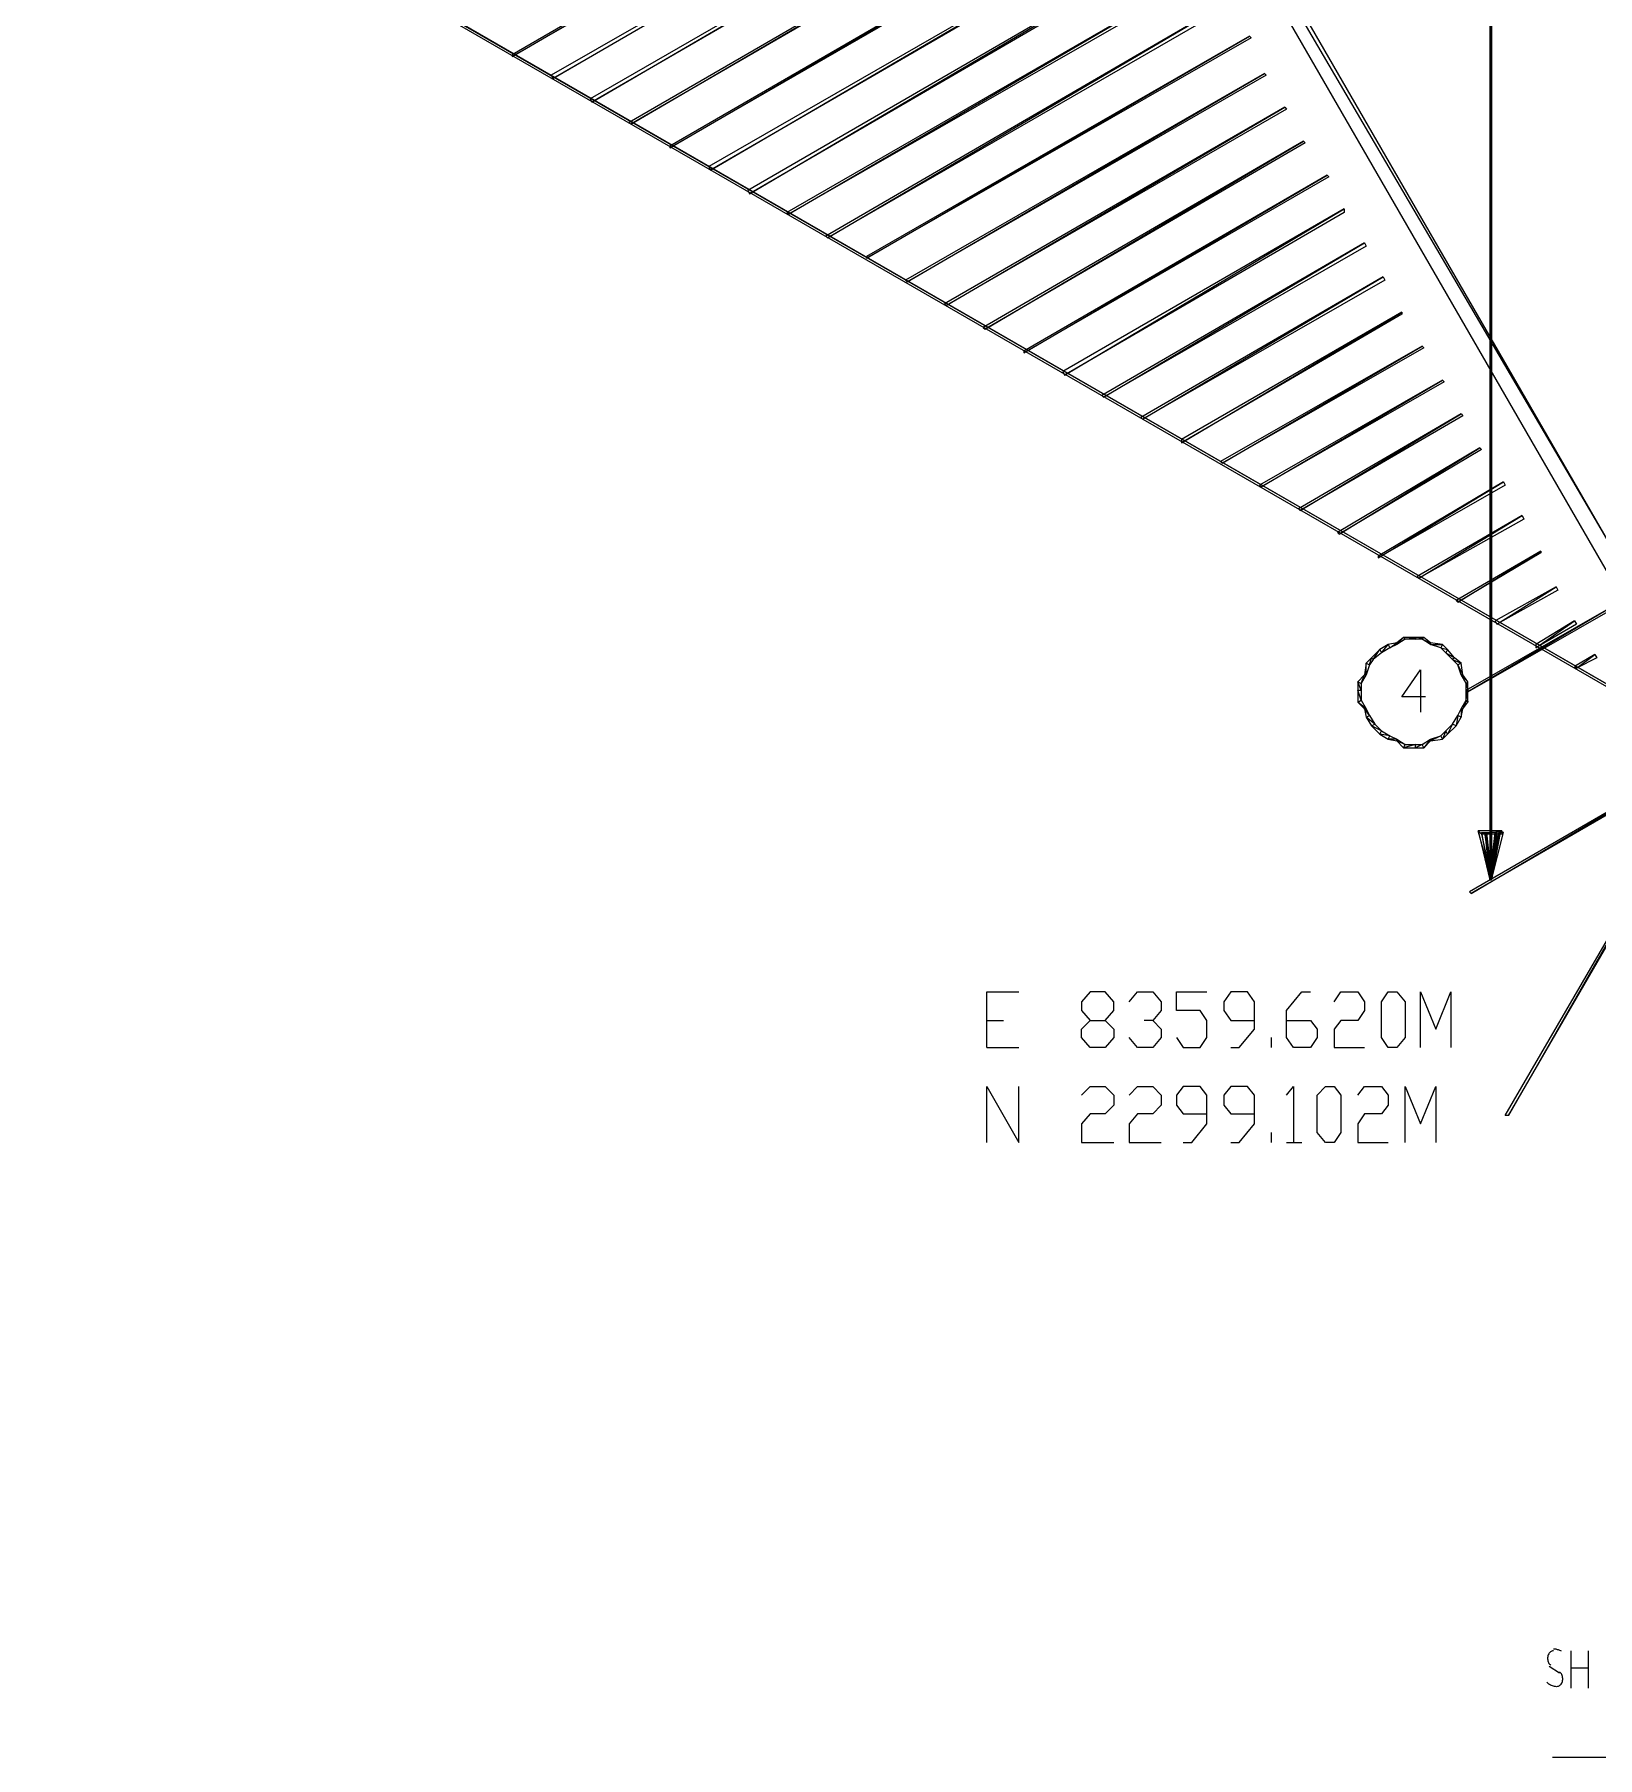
# Model space of a CAD drawing. Header units: millimetres. Extents: x 43 to 817, y 0 to 715.
# Drawn here: x 545.7 to 656.4, y 1.7 to 123.8 of the extents above; entities that cross this region are included whole.
import ezdxf

# ---------------------------------------------------------------- set-up
doc = ezdxf.new("R2010")
doc.units = ezdxf.units.MM
doc.layers.add('DIAGRAM', color=4, linetype='Continuous')

msp = doc.modelspace()

# ---------------------------------------------------------------- linework, layer by layer
at = {"layer": 'DIAGRAM'}
for p, q in [((664.84, 73.24), (200.2, 341.08)), ((200.2, 341.08), (664.72, 73.12)), ((664.84, 73.24), (200.2, 341.08)), ((200.68, 341.08), (664.84, 73.24)), ((648.88, 63.88), (648.76, 287.44)), ((648.76, 287.44), (648.76, 63.88)), ((648.88, 63.88), (648.76, 287.44)), ((648.88, 287.44), (648.88, 63.88)), ((566.08, 243.28), (659.2, 84.28)), ((566.08, 243.28), (659.2, 84.28)), ((658.24, 83.68), (566.08, 243.28)), ((659.2, 84.28), (567.04, 243.88)), ((579.52, 122.2), (619, 145.24)), ((619, 145.24), (579.52, 122.32)), ((579.52, 122.2), (619, 145.24)), ((619.12, 145), (579.52, 122.2)), ((620.32, 142.72), (582.28, 120.88)), ((582.4, 120.64), (620.32, 142.72)), ((582.4, 120.64), (620.32, 142.72)), ((620.44, 142.6), (582.4, 120.64)), ((621.64, 140.32), (585.04, 119.2)), ((585.16, 118.96), (621.64, 140.32)), ((585.16, 118.96), (621.64, 140.32)), ((621.76, 140.2), (585.16, 118.96)), ((622.96, 137.92), (587.8, 117.52)), ((587.92, 117.4), (622.96, 137.92)), ((587.92, 117.4), (622.96, 137.92)), ((623.08, 137.8), (587.92, 117.4)), ((590.68, 115.72), (624.64, 135.52)), ((624.64, 135.52), (590.68, 115.84)), ((590.68, 115.72), (624.64, 135.52)), ((624.76, 135.4), (590.68, 115.72)), ((625.96, 133.12), (593.44, 114.4)), ((593.56, 114.16), (625.96, 133.12)), ((593.56, 114.16), (625.96, 133.12)), ((626.08, 133), (593.56, 114.16)), ((627.28, 130.72), (596.2, 112.72)), ((596.32, 112.48), (627.28, 130.72)), ((596.32, 112.48), (627.28, 130.72)), ((627.28, 130.48), (596.32, 112.48)), ((628.72, 128.32), (598.96, 111.16)), ((599.08, 111.04), (628.72, 128.32)), ((599.08, 111.04), (628.72, 128.32)), ((628.84, 128.08), (599.08, 111.04)), ((630.04, 125.92), (601.72, 109.48)), ((601.84, 109.36), (630.04, 125.92)), ((601.84, 109.36), (630.04, 125.92)), ((630.16, 125.68), (601.84, 109.36)), ((604.6, 107.92), (631.72, 123.64)), ((631.72, 123.64), (604.6, 108.04)), ((604.6, 107.92), (631.72, 123.64)), ((631.84, 123.52), (604.6, 107.92)), ((631.72, 123.64), (631.84, 123.52)), ((579.52, 122.32), (579.52, 122.2)), ((582.28, 120.88), (582.4, 120.64)), ((632.8, 121), (607.36, 106.36)), ((607.48, 106.24), (632.8, 121)), ((607.48, 106.24), (632.8, 121)), ((632.92, 120.88), (607.48, 106.24)), ((632.8, 121), (632.92, 120.88)), ((585.04, 119.2), (585.16, 118.96)), ((634.24, 118.6), (610.12, 104.68)), ((610.24, 104.56), (634.24, 118.6)), ((610.24, 104.56), (634.24, 118.6)), ((634.36, 118.48), (610.24, 104.56)), ((634.24, 118.6), (634.36, 118.48)), ((587.8, 117.52), (587.92, 117.4)), ((635.56, 116.2), (612.88, 103)), ((613, 102.88), (635.56, 116.2)), ((613, 102.88), (635.56, 116.2)), ((635.68, 116.08), (613, 102.88)), ((635.56, 116.2), (635.68, 116.08)), ((590.68, 115.84), (590.68, 115.72)), ((593.44, 114.4), (593.56, 114.16)), ((615.76, 101.2), (637.24, 113.8)), ((637.24, 113.8), (615.76, 101.32)), ((615.76, 101.2), (637.24, 113.8)), ((637.36, 113.68), (615.76, 101.2)), ((637.24, 113.8), (637.36, 113.68)), ((596.2, 112.72), (596.32, 112.48)), ((598.96, 111.16), (599.08, 111.04)), ((638.44, 111.4), (618.52, 99.88)), ((618.64, 99.64), (638.44, 111.4)), ((618.64, 99.64), (638.44, 111.4)), ((638.44, 111.16), (618.64, 99.64)), ((638.44, 111.4), (638.44, 111.16)), ((601.72, 109.48), (601.84, 109.36)), ((639.88, 109), (621.28, 98.2)), ((621.4, 98.08), (639.88, 109)), ((621.4, 98.08), (639.88, 109)), ((640, 108.76), (621.4, 98.08)), ((639.88, 109), (640, 108.76)), ((604.6, 108.04), (604.6, 107.92)), ((607.36, 106.36), (607.48, 106.24)), ((641.2, 106.6), (624.04, 96.64)), ((624.16, 96.52), (641.2, 106.6)), ((624.16, 96.52), (641.2, 106.6)), ((641.32, 106.36), (624.16, 96.52)), ((641.2, 106.6), (641.32, 106.36)), ((610.12, 104.68), (610.24, 104.56)), ((626.92, 94.84), (642.52, 104.08)), ((642.52, 104.08), (626.92, 95.08)), ((626.92, 94.84), (642.52, 104.08)), ((642.52, 103.96), (626.92, 94.84)), ((642.52, 104.08), (642.52, 103.96)), ((612.88, 103), (613, 102.88)), ((615.76, 101.32), (615.76, 101.2)), ((643.96, 101.68), (629.68, 93.52)), ((629.8, 93.4), (643.96, 101.68)), ((629.8, 93.4), (643.96, 101.68)), ((644.08, 101.56), (629.8, 93.4)), ((643.96, 101.68), (644.08, 101.56)), ((618.52, 99.88), (618.64, 99.64)), ((645.4, 99.28), (632.44, 91.84)), ((632.56, 91.72), (645.4, 99.28)), ((632.56, 91.72), (645.4, 99.28)), ((645.52, 99.16), (632.56, 91.72)), ((645.4, 99.28), (645.52, 99.16)), ((621.28, 98.2), (621.4, 98.08)), ((624.04, 96.64), (624.16, 96.52)), ((646.72, 96.88), (635.2, 90.16)), ((635.32, 90.04), (646.72, 96.88)), ((635.32, 90.04), (646.72, 96.88)), ((646.84, 96.76), (635.32, 90.04)), ((646.72, 96.88), (646.84, 96.76)), ((626.92, 95.08), (626.92, 94.84)), ((648.04, 94.48), (637.96, 88.48)), ((638.08, 88.36), (648.04, 94.48)), ((638.08, 88.36), (648.04, 94.48)), ((648.16, 94.36), (638.08, 88.36)), ((648.04, 94.48), (648.16, 94.36)), ((629.68, 93.52), (629.8, 93.4)), ((632.44, 91.84), (632.56, 91.72)), ((640.84, 86.68), (649.72, 92.08)), ((649.72, 92.08), (640.84, 86.8)), ((640.84, 86.68), (649.72, 92.08)), ((649.84, 91.84), (640.84, 86.68)), ((649.72, 92.08), (649.84, 91.84)), ((635.2, 90.16), (635.32, 90.04)), ((651.04, 89.68), (643.6, 85.36)), ((643.72, 85.24), (651.04, 89.68)), ((643.72, 85.24), (651.04, 89.68)), ((651.16, 89.44), (643.72, 85.24)), ((651.04, 89.68), (651.16, 89.44)), ((637.96, 88.48), (638.08, 88.36)), ((640.84, 86.8), (640.84, 86.68)), ((652.36, 87.16), (646.36, 83.68)), ((646.48, 83.56), (652.36, 87.16)), ((646.48, 83.56), (652.36, 87.16)), ((652.36, 87.04), (646.48, 83.56)), ((652.36, 87.16), (652.36, 87.04)), ((643.6, 85.36), (643.72, 85.24)), ((653.44, 84.64), (649.12, 82.24)), ((649.24, 82), (653.44, 84.64)), ((649.24, 82), (653.44, 84.64)), ((653.56, 84.4), (649.24, 82)), ((653.44, 84.64), (653.56, 84.4)), ((646.36, 83.68), (646.48, 83.56)), ((647.08, 77.32), (658.84, 84.04)), ((658.84, 84.04), (647.2, 77.2)), ((658.84, 84.04), (647.2, 77.2)), ((647.2, 77.2), (658.96, 83.92)), ((649.12, 82.24), (649.24, 82)), ((652, 80.32), (654.76, 82.24)), ((654.76, 82.24), (652, 80.56)), ((652, 80.32), (654.76, 82.24)), ((654.88, 82), (652, 80.32)), ((654.76, 82.24), (654.88, 82)), ((641.56, 80.56), (640.96, 80.2)), ((641.08, 79.96), (641.56, 80.56)), ((641.08, 79.96), (641.56, 80.56)), ((642.16, 80.68), (641.56, 80.56)), ((641.56, 80.56), (641.68, 80.32)), ((641.56, 80.56), (641.68, 80.32)), ((641.68, 80.32), (642.16, 80.68)), ((641.68, 80.32), (642.16, 80.68)), ((642.16, 80.56), (641.68, 80.32)), ((642.16, 80.56), (642.64, 81.04)), ((642.64, 81.04), (642.16, 80.68)), ((642.16, 80.56), (642.64, 81.04)), ((642.76, 80.92), (642.16, 80.56)), ((642.16, 80.68), (642.16, 80.56)), ((642.16, 80.68), (642.16, 80.56)), ((642.64, 81.04), (642.76, 80.92)), ((643.48, 81.04), (642.64, 81.04)), ((642.64, 81.04), (642.76, 80.92)), ((642.76, 80.92), (643.48, 81.04)), ((642.76, 80.92), (643.48, 81.04)), ((643.48, 80.92), (642.76, 80.92)), ((643.48, 81.04), (643.48, 80.92)), ((643.48, 81.04), (643.48, 80.92)), ((643.48, 80.92), (644.08, 81.04)), ((644.08, 81.04), (643.48, 81.04)), ((643.48, 80.92), (644.08, 81.04)), ((643.96, 80.92), (643.48, 80.92)), ((644.08, 81.04), (643.96, 80.92)), ((644.08, 81.04), (643.96, 80.92)), ((643.96, 80.92), (644.56, 80.68)), ((643.96, 80.92), (644.56, 80.68)), ((644.56, 80.56), (643.96, 80.92)), ((644.56, 80.68), (644.08, 81.04)), ((644.56, 80.68), (644.56, 80.56)), ((644.56, 80.68), (644.56, 80.56)), ((645.4, 80.56), (644.56, 80.68)), ((644.56, 80.56), (645.4, 80.56)), ((644.56, 80.56), (645.4, 80.56)), ((645.28, 80.32), (644.56, 80.56)), ((645.4, 80.56), (645.28, 80.32)), ((645.4, 80.56), (645.28, 80.32)), ((645.76, 80.2), (645.4, 80.56)), ((652, 80.56), (652, 80.32)), ((640.36, 79.6), (640, 79.24)), ((640.24, 79.12), (640.36, 79.6)), ((640.24, 79.12), (640.36, 79.6)), ((640.48, 79.48), (640.24, 79.12)), ((640.96, 80.2), (640.36, 79.6)), ((640.36, 79.6), (640.48, 79.48)), ((640.36, 79.6), (640.48, 79.48)), ((640.48, 79.48), (640.96, 80.2)), ((640.48, 79.48), (640.96, 80.2)), ((641.08, 79.96), (640.48, 79.48)), ((640.96, 80.2), (641.08, 79.96)), ((640.96, 80.2), (641.08, 79.96)), ((641.68, 80.32), (641.08, 79.96)), ((645.28, 80.32), (645.76, 80.2)), ((645.28, 80.32), (645.76, 80.2)), ((645.64, 79.96), (645.28, 80.32)), ((645.76, 80.2), (645.64, 79.96)), ((645.76, 80.2), (645.64, 79.96)), ((645.64, 79.96), (646.24, 79.6)), ((645.64, 79.96), (646.24, 79.6)), ((646.12, 79.48), (645.64, 79.96)), ((646.24, 79.6), (645.76, 80.2)), ((646.24, 79.6), (646.12, 79.48)), ((646.24, 79.6), (646.12, 79.48)), ((646.12, 79.48), (646.72, 79.24)), ((646.12, 79.48), (646.72, 79.24)), ((646.48, 79.12), (646.12, 79.48)), ((646.72, 79.24), (646.24, 79.6)), ((656.2, 79.84), (654.76, 79)), ((654.88, 78.88), (656.2, 79.84)), ((654.88, 78.88), (656.2, 79.84)), ((656.32, 79.6), (654.88, 78.88)), ((656.2, 79.84), (656.32, 79.6)), ((639.88, 78.4), (639.4, 77.92)), ((639.64, 77.8), (639.88, 78.4)), ((639.64, 77.8), (639.88, 78.4)), ((640, 78.4), (639.64, 77.8)), ((640, 79.24), (639.88, 78.4)), ((639.88, 78.4), (640, 78.4)), ((639.88, 78.4), (640, 78.4)), ((640, 78.4), (640, 79.24)), ((640, 78.4), (640, 79.24)), ((640, 79.24), (640.24, 79.12)), ((640, 79.24), (640.24, 79.12)), ((640.24, 79.12), (640, 78.4)), ((642.52, 76.84), (643.84, 78.76)), ((643.84, 78.76), (643.84, 75.76)), ((646.72, 79.24), (646.48, 79.12)), ((646.72, 79.24), (646.48, 79.12)), ((646.48, 79.12), (646.84, 78.4)), ((646.48, 79.12), (646.84, 78.4)), ((646.72, 78.4), (646.48, 79.12)), ((646.84, 78.4), (646.72, 79.24)), ((646.84, 78.4), (646.72, 78.4)), ((646.84, 78.4), (646.72, 78.4)), ((646.72, 78.4), (647.2, 77.92)), ((646.72, 78.4), (647.2, 77.92)), ((647.08, 77.8), (646.72, 78.4)), ((647.2, 77.92), (646.84, 78.4)), ((654.76, 79), (654.88, 78.88)), ((639.64, 77.32), (639.4, 77.92)), ((639.4, 77.92), (639.4, 77.32)), ((639.64, 77.32), (639.4, 77.92)), ((639.4, 77.92), (639.64, 77.8)), ((639.4, 77.92), (639.64, 77.8)), ((639.64, 76.6), (639.4, 77.32)), ((639.4, 77.32), (639.4, 76.48)), ((639.64, 76.6), (639.4, 77.32)), ((639.4, 77.32), (639.64, 77.32)), ((639.4, 77.32), (639.64, 77.32)), ((639.64, 77.8), (639.64, 77.32)), ((639.64, 77.32), (639.64, 76.6)), ((647.2, 77.92), (647.08, 77.8)), ((647.2, 77.92), (647.08, 77.8)), ((647.08, 77.8), (647.2, 77.32)), ((647.08, 77.8), (647.2, 77.32)), ((647.08, 77.32), (647.08, 77.8)), ((647.2, 77.2), (647.08, 77.32)), ((647.2, 77.32), (647.08, 77.32)), ((647.2, 77.32), (647.08, 77.32)), ((647.08, 77.32), (647.2, 76.48)), ((647.08, 77.32), (647.2, 76.48)), ((647.08, 76.6), (647.08, 77.32)), ((647.2, 77.32), (647.2, 77.92)), ((647.2, 76.48), (647.2, 77.32)), ((639.4, 76.48), (639.64, 76.6)), ((639.4, 76.48), (639.64, 76.6)), ((640, 76), (639.4, 76.48)), ((639.4, 76.48), (639.88, 76)), ((640, 76), (639.4, 76.48)), ((639.64, 76.6), (640, 76)), ((640.24, 75.52), (639.88, 76)), ((639.88, 76), (640, 75.4)), ((640.24, 75.52), (639.88, 76)), ((639.88, 76), (640, 76)), ((639.88, 76), (640, 76)), ((640, 76), (640.24, 75.52)), ((644.2, 76.84), (642.52, 76.84)), ((646.48, 75.52), (646.72, 76)), ((646.72, 76), (647.08, 76.6)), ((646.84, 76), (646.72, 76)), ((646.84, 76), (646.72, 76)), ((646.72, 76), (646.72, 75.4)), ((646.72, 75.4), (646.84, 76)), ((646.72, 76), (646.72, 75.4)), ((647.08, 76.6), (646.84, 76)), ((647.08, 76.6), (646.84, 76)), ((646.84, 76), (647.2, 76.48)), ((647.2, 76.48), (647.08, 76.6)), ((647.2, 76.48), (647.08, 76.6)), ((640, 75.4), (640.24, 75.52)), ((640, 75.4), (640.24, 75.52)), ((640.6, 74.92), (640, 75.4)), ((640, 75.4), (640.36, 74.8)), ((640.6, 74.92), (640, 75.4)), ((640.24, 75.52), (640.6, 74.92)), ((640.36, 74.8), (640.6, 74.92)), ((640.36, 74.8), (640.6, 74.92)), ((641.08, 74.44), (640.36, 74.8)), ((640.36, 74.8), (640.96, 74.2)), ((641.08, 74.44), (640.36, 74.8)), ((640.6, 74.92), (641.08, 74.44)), ((645.64, 74.44), (646.12, 74.92)), ((646.12, 74.92), (645.76, 74.2)), ((646.12, 74.92), (645.76, 74.2)), ((645.76, 74.2), (646.36, 74.8)), ((646.12, 74.92), (646.48, 75.52)), ((646.36, 74.8), (646.12, 74.92)), ((646.36, 74.8), (646.12, 74.92)), ((646.48, 75.52), (646.36, 74.8)), ((646.48, 75.52), (646.36, 74.8)), ((646.36, 74.8), (646.72, 75.4)), ((646.72, 75.4), (646.48, 75.52)), ((646.72, 75.4), (646.48, 75.52)), ((640.96, 74.2), (641.08, 74.44)), ((640.96, 74.2), (641.08, 74.44)), ((641.68, 74.08), (640.96, 74.2)), ((640.96, 74.2), (641.56, 73.84)), ((641.68, 74.08), (640.96, 74.2)), ((641.08, 74.44), (641.68, 74.08)), ((641.56, 73.84), (641.68, 74.08)), ((641.56, 73.84), (641.68, 74.08)), ((642.16, 73.84), (641.56, 73.84)), ((641.56, 73.84), (642.16, 73.72)), ((642.16, 73.84), (641.56, 73.84)), ((641.68, 74.08), (642.16, 73.84)), ((642.16, 73.72), (642.16, 73.84)), ((642.16, 73.84), (642.76, 73.48)), ((642.16, 73.72), (642.16, 73.84)), ((642.76, 73.48), (642.16, 73.72)), ((642.16, 73.72), (642.64, 73.24)), ((642.76, 73.48), (642.16, 73.72)), ((643.48, 73.48), (642.64, 73.24)), ((643.48, 73.48), (642.64, 73.24)), ((642.64, 73.24), (642.76, 73.48)), ((642.64, 73.24), (642.76, 73.48)), ((642.64, 73.24), (643.48, 73.24)), ((642.76, 73.48), (643.48, 73.48)), ((643.96, 73.48), (643.48, 73.24)), ((643.96, 73.48), (643.48, 73.24)), ((643.48, 73.24), (643.48, 73.48)), ((643.48, 73.48), (643.96, 73.48)), ((643.48, 73.24), (643.48, 73.48)), ((643.48, 73.24), (644.08, 73.24)), ((643.96, 73.48), (644.56, 73.84)), ((644.08, 73.24), (643.96, 73.48)), ((644.08, 73.24), (643.96, 73.48)), ((644.56, 73.84), (644.08, 73.24)), ((644.56, 73.84), (644.08, 73.24)), ((644.08, 73.24), (644.56, 73.72)), ((645.28, 74.08), (644.56, 73.72)), ((645.28, 74.08), (644.56, 73.72)), ((644.56, 73.84), (645.28, 74.08)), ((644.56, 73.72), (645.4, 73.84)), ((644.56, 73.72), (644.56, 73.84)), ((644.56, 73.72), (644.56, 73.84)), ((645.28, 74.08), (645.64, 74.44)), ((645.4, 73.84), (645.28, 74.08)), ((645.4, 73.84), (645.28, 74.08)), ((645.64, 74.44), (645.4, 73.84)), ((645.64, 74.44), (645.4, 73.84)), ((645.4, 73.84), (645.76, 74.2)), ((645.76, 74.2), (645.64, 74.44)), ((645.76, 74.2), (645.64, 74.44)), ((649.84, 47.2), (664.96, 73.24)), ((664.96, 73.24), (650.08, 47.2)), ((664.96, 73.24), (650.08, 47.2)), ((663.04, 72.16), (647.32, 63.04)), ((647.44, 62.92), (663.04, 72.16)), ((647.44, 62.92), (663.04, 72.16)), ((663.16, 72.04), (647.44, 62.92)), ((650.08, 47.2), (665.08, 73.12)), ((648.88, 63.88), (647.92, 67.36)), ((647.92, 67.36), (648.76, 63.88)), ((648.88, 63.88), (647.92, 67.36)), ((647.92, 67.36), (648.16, 67.12)), ((647.92, 67.36), (648.16, 67.12)), ((649.6, 67.36), (647.92, 67.36)), ((648.16, 67.12), (649.6, 67.36)), ((648.16, 67.12), (649.6, 67.36)), ((648.88, 63.88), (648.16, 67.24)), ((648.16, 67.24), (648.76, 63.88)), ((648.88, 63.88), (648.16, 67.24)), ((648.16, 67.24), (648.4, 67.24)), ((648.4, 67.24), (648.88, 63.88)), ((648.88, 63.88), (648.4, 67.24)), ((648.4, 67.24), (648.76, 63.88)), ((648.88, 63.88), (648.4, 67.24)), ((648.4, 67.24), (648.52, 67.24)), ((648.52, 67.24), (648.88, 63.88)), ((648.88, 63.88), (648.52, 67.24)), ((648.52, 67.24), (648.76, 63.88)), ((648.88, 63.88), (648.52, 67.24)), ((648.52, 67.24), (648.76, 67.24)), ((648.76, 63.88), (649.48, 67.24)), ((648.76, 63.88), (649.36, 67.24)), ((648.76, 63.88), (649.12, 67.24)), ((648.76, 63.88), (648.88, 67.24)), ((648.76, 67.24), (648.88, 63.88)), ((649.48, 67.24), (648.88, 63.88)), ((648.88, 63.88), (649.72, 67.24)), ((649.48, 67.24), (648.88, 63.88)), ((649.36, 67.24), (648.88, 63.88)), ((648.88, 63.88), (649.48, 67.24)), ((649.36, 67.24), (648.88, 63.88)), ((649.12, 67.24), (648.88, 63.88)), ((648.88, 63.88), (649.24, 67.24)), ((649.12, 67.24), (648.88, 63.88)), ((649.12, 67.24), (648.88, 67.24)), ((648.88, 67.24), (648.88, 63.88)), ((648.88, 63.88), (649.12, 67.24)), ((648.88, 67.24), (648.88, 63.88)), ((649.24, 67.24), (649.12, 67.24)), ((649.48, 67.24), (649.36, 67.24)), ((649.72, 67.24), (649.48, 67.24)), ((649.6, 67.36), (649.6, 67.12)), ((648.16, 67.12), (648.88, 63.88)), ((649.6, 67.12), (648.16, 67.12)), ((648.88, 63.88), (648.76, 63.88)), ((648.76, 63.88), (648.88, 63.88)), ((648.88, 63.88), (648.76, 63.88)), ((648.76, 63.88), (648.88, 63.88)), ((648.88, 63.88), (648.76, 63.88)), ((648.76, 63.88), (648.88, 63.88)), ((648.88, 63.88), (648.76, 63.88)), ((648.76, 63.88), (648.88, 63.88)), ((648.76, 63.88), (648.88, 63.88)), ((647.32, 63.04), (647.44, 62.92)), ((613.12, 52), (613.12, 55.96)), ((613.12, 55.96), (615.4, 55.96)), ((620.44, 55.96), (619.84, 55.24)), ((619.84, 55.24), (619.84, 54.64)), ((621.52, 55.96), (620.44, 55.96)), ((622.12, 55.24), (621.52, 55.96)), ((622.12, 54.64), (622.12, 55.24)), ((623.2, 55.24), (623.8, 55.96)), ((623.8, 55.96), (624.88, 55.96)), ((624.88, 55.96), (625.48, 55.24)), ((625.48, 55.24), (625.48, 54.64)), ((626.56, 54.64), (626.56, 55.96)), ((626.56, 55.96), (628.72, 55.96)), ((630.4, 55.96), (629.92, 55.24)), ((629.92, 55.24), (629.92, 54.64)), ((631.6, 55.96), (630.4, 55.96)), ((632.08, 55.24), (631.6, 55.96)), ((632.08, 53.32), (632.08, 55.24)), ((634.36, 54.64), (635.44, 55.96)), ((635.44, 55.96), (636.04, 55.96)), ((637.72, 55.24), (638.2, 55.96)), ((638.2, 55.96), (639.4, 55.96)), ((639.4, 55.96), (639.88, 55.24)), ((639.88, 55.24), (639.88, 54.64)), ((641.08, 55.24), (641.56, 55.96)), ((641.08, 52.72), (641.08, 55.24)), ((641.56, 55.96), (642.16, 55.96)), ((642.16, 55.96), (642.76, 55.24)), ((642.76, 55.24), (642.76, 52.72)), ((643.84, 52), (643.84, 55.96)), ((643.84, 55.96), (644.92, 53.32)), ((644.92, 53.32), (646, 55.96)), ((646, 55.96), (646, 52)), ((613.12, 53.92), (614.32, 53.92)), ((619.84, 54.64), (620.44, 53.92)), ((619.84, 53.32), (620.44, 53.92)), ((620.44, 53.92), (621.52, 53.92)), ((621.52, 53.92), (622.12, 54.64)), ((621.52, 53.92), (622.12, 53.32)), ((624.88, 53.92), (624.28, 53.92)), ((625.48, 54.64), (624.88, 53.92)), ((624.88, 53.92), (625.48, 53.32)), ((628.24, 54.64), (626.56, 54.64)), ((628.72, 53.92), (628.24, 54.64)), ((628.72, 52.72), (628.72, 53.92)), ((629.92, 54.64), (630.4, 53.92)), ((630.4, 53.92), (632.08, 53.92)), ((634.36, 52.72), (634.36, 54.64)), ((634.36, 53.92), (636.04, 53.92)), ((636.04, 53.92), (636.52, 53.32)), ((638.2, 53.92), (637.72, 53.32)), ((639.4, 53.92), (638.2, 53.92)), ((639.88, 54.64), (639.4, 53.92)), ((619.84, 52.72), (619.84, 53.32)), ((620.44, 52), (619.84, 52.72)), ((622.12, 52.72), (621.52, 52)), ((622.12, 53.32), (622.12, 52.72)), ((623.8, 52), (623.2, 52.72)), ((625.48, 52.72), (624.88, 52)), ((625.48, 53.32), (625.48, 52.72)), ((626.56, 52.72), (627.04, 52)), ((628.24, 52), (628.72, 52.72)), ((631, 52), (632.08, 53.32)), ((633.28, 52), (633.28, 52.72)), ((634.84, 52), (634.36, 52.72)), ((636.52, 52.72), (636.04, 52)), ((636.52, 53.32), (636.52, 52.72)), ((637.72, 53.32), (637.72, 52)), ((641.56, 52), (641.08, 52.72)), ((642.76, 52.72), (642.16, 52)), ((613.12, 52), (615.4, 52)), ((621.52, 52), (620.44, 52)), ((624.88, 52), (623.8, 52)), ((627.04, 52), (628.24, 52)), ((630.4, 52), (631, 52)), ((636.04, 52), (634.84, 52)), ((637.72, 52), (639.88, 52)), ((642.16, 52), (641.56, 52)), ((613.12, 45.28), (613.12, 49.24)), ((613.12, 49.24), (615.4, 45.28)), ((615.4, 45.28), (615.4, 49.24)), ((619.84, 48.64), (620.44, 49.24)), ((620.44, 49.24), (621.52, 49.24)), ((621.52, 49.24), (622.12, 48.64)), ((623.2, 48.64), (623.8, 49.24)), ((623.8, 49.24), (624.88, 49.24)), ((624.88, 49.24), (625.48, 48.64)), ((627.04, 49.24), (626.56, 48.64)), ((628.24, 49.24), (627.04, 49.24)), ((628.72, 48.64), (628.24, 49.24)), ((630.4, 49.24), (629.92, 48.64)), ((631.6, 49.24), (630.4, 49.24)), ((632.08, 48.64), (631.6, 49.24)), ((634.36, 48.64), (634.84, 49.24)), ((634.84, 49.24), (634.84, 45.28)), ((636.52, 48.64), (637.12, 49.24)), ((637.12, 49.24), (637.72, 49.24)), ((637.72, 49.24), (638.2, 48.64)), ((639.4, 48.64), (639.88, 49.24)), ((639.88, 49.24), (641.08, 49.24)), ((641.08, 49.24), (641.56, 48.64)), ((642.76, 45.28), (642.76, 49.24)), ((642.76, 49.24), (643.84, 46.6)), ((643.84, 46.6), (644.92, 49.24)), ((644.92, 49.24), (644.92, 45.28)), ((622.12, 47.92), (621.52, 47.32)), ((622.12, 48.64), (622.12, 47.92)), ((625.48, 47.92), (624.88, 47.32)), ((625.48, 48.64), (625.48, 47.92)), ((626.56, 48.64), (626.56, 47.92)), ((626.56, 47.92), (627.04, 47.32)), ((628.72, 46.6), (628.72, 48.64)), ((629.92, 48.64), (629.92, 47.92)), ((629.92, 47.92), (630.4, 47.32)), ((632.08, 46.6), (632.08, 48.64)), ((636.52, 46), (636.52, 48.64)), ((638.2, 48.64), (638.2, 46)), ((641.56, 47.92), (641.08, 47.32)), ((641.56, 48.64), (641.56, 47.92)), ((620.44, 47.32), (619.84, 46.6)), ((619.84, 46.6), (619.84, 45.28)), ((621.52, 47.32), (620.44, 47.32)), ((623.8, 47.32), (623.2, 46.6)), ((623.2, 46.6), (623.2, 45.28)), ((624.88, 47.32), (623.8, 47.32)), ((627.04, 47.32), (628.72, 47.32)), ((627.64, 45.28), (628.72, 46.6)), ((630.4, 47.32), (632.08, 47.32)), ((631, 45.28), (632.08, 46.6)), ((639.88, 47.32), (639.4, 46.6)), ((639.4, 46.6), (639.4, 45.28)), ((641.08, 47.32), (639.88, 47.32)), ((650.08, 47.2), (649.84, 47.2)), ((619.84, 45.28), (622.12, 45.28)), ((623.2, 45.28), (625.48, 45.28)), ((627.04, 45.28), (627.64, 45.28)), ((630.4, 45.28), (631, 45.28)), ((633.28, 45.28), (633.28, 46)), ((634.36, 45.28), (635.44, 45.28)), ((637.12, 45.28), (636.52, 46)), ((637.72, 45.28), (637.12, 45.28)), ((638.2, 46), (637.72, 45.28)), ((639.4, 45.28), (641.56, 45.28)), ((652.85, 8.86), (652.84, 8.79)), ((652.84, 8.79), (652.84, 8.72)), ((652.84, 8.72), (652.85, 8.65)), ((652.87, 8.94), (652.85, 8.86)), ((652.85, 8.65), (652.86, 8.58)), ((652.86, 8.58), (652.88, 8.51)), ((652.89, 9), (652.87, 8.94)), ((652.92, 9.06), (652.89, 9)), ((652.96, 9.12), (652.92, 9.06)), ((653, 9.16), (652.96, 9.12)), ((653.04, 9.2), (653, 9.16)), ((653.09, 9.24), (653.04, 9.2)), ((653.15, 9.26), (653.09, 9.24)), ((653.2, 9.27), (653.15, 9.26)), ((653.26, 9.28), (653.2, 9.27)), ((653.33, 9.4), (653.27, 9.4)), ((653.39, 9.39), (653.33, 9.4)), ((653.44, 9.39), (653.39, 9.39)), ((653.5, 9.37), (653.44, 9.39)), ((653.55, 9.36), (653.5, 9.37)), ((653.61, 9.35), (653.55, 9.36)), ((653.66, 9.33), (653.61, 9.35)), ((653.72, 9.31), (653.66, 9.33)), ((653.77, 9.28), (653.72, 9.31)), ((653.82, 9.25), (653.77, 9.28)), ((654.52, 6.64), (654.52, 9.28)), ((655.72, 9.28), (655.72, 6.64)), ((652.88, 8.51), (652.91, 8.45)), ((652.91, 8.45), (652.94, 8.39)), ((652.94, 8.39), (652.98, 8.34)), ((652.96, 8.2), (653.68, 7.72)), ((652.98, 8.34), (653.02, 8.3)), ((653.02, 8.3), (653.07, 8.26)), ((653.74, 7.74), (653.69, 7.78)), ((653.78, 7.7), (653.74, 7.74)), ((653.82, 7.65), (653.78, 7.7)), ((653.85, 7.59), (653.82, 7.65)), ((653.88, 7.53), (653.85, 7.59)), ((653.9, 7.46), (653.88, 7.53)), ((653.91, 7.39), (653.9, 7.46)), ((653.92, 7.32), (653.91, 7.39)), ((654.52, 8.08), (655.72, 8.08)), ((652.79, 7.05), (652.84, 7)), ((652.84, 7), (652.91, 6.95)), ((652.91, 6.95), (652.97, 6.91)), ((652.97, 6.91), (653.04, 6.87)), ((653.04, 6.87), (653.1, 6.84)), ((653.1, 6.84), (653.17, 6.82)), ((653.17, 6.82), (653.24, 6.8)), ((653.24, 6.8), (653.31, 6.78)), ((653.31, 6.78), (653.38, 6.77)), ((653.38, 6.77), (653.45, 6.76)), ((653.5, 6.76), (653.56, 6.77)), ((653.56, 6.77), (653.61, 6.78)), ((653.61, 6.78), (653.67, 6.8)), ((653.67, 6.8), (653.72, 6.84)), ((653.72, 6.84), (653.76, 6.88)), ((653.76, 6.88), (653.8, 6.92)), ((653.8, 6.92), (653.84, 6.98)), ((653.84, 6.98), (653.87, 7.04)), ((653.87, 7.04), (653.89, 7.1)), ((653.89, 7.1), (653.91, 7.18)), ((653.91, 7.18), (653.92, 7.25)), ((653.92, 7.25), (653.92, 7.32)), ((672.88, 1.72), (653.2, 1.72)), ((655.48, 1.72), (653.2, 1.72))]:
    msp.add_line(p, q, dxfattribs=at)

doc.saveas('drawing.dxf')
